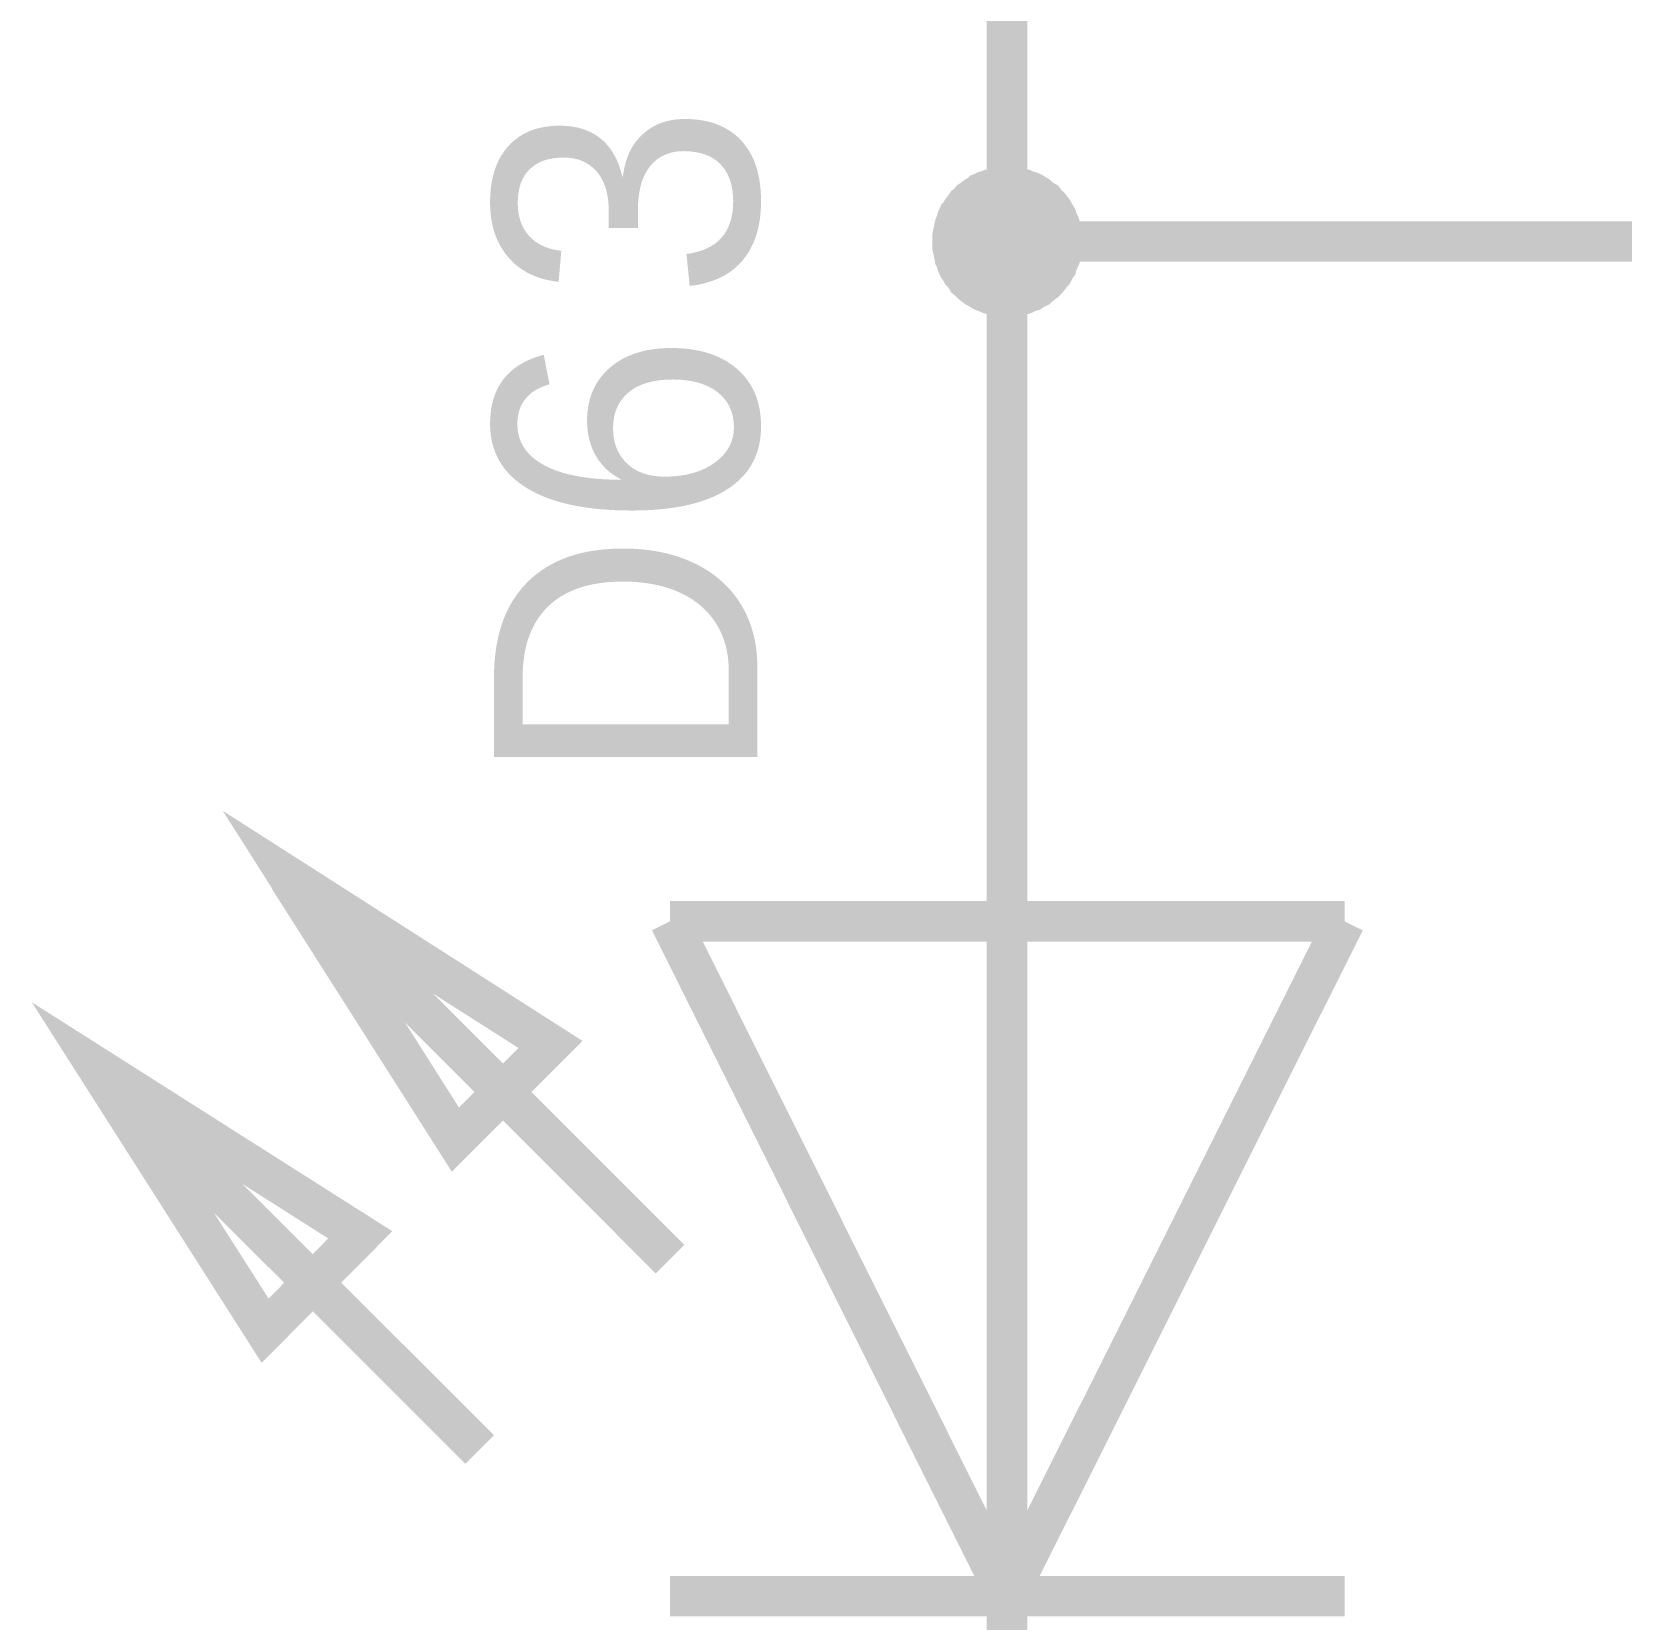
# Model space of a CAD drawing. Header units: millimetres. Extents: x 0 to 20.9, y 0 to 9.5.
# Drawn here: x 2.7154 to 3.1794, y 2.8979 to 3.3611 of the extents above; entities that cross this region are included whole.
import ezdxf

# ---------------------------------------------------------------- set-up
doc = ezdxf.new("R2010")
doc.units = ezdxf.units.MM
doc.header["$MEASUREMENT"] = 0
doc.layers.add('Sheet', color=255, linetype='Continuous')

msp = doc.modelspace()

# ---------------------------------------------------------------- linework, layer by layer
at = {"layer": 'Sheet'}
for points, const_width in [([(3.40021, 3.40628), (3.40021, 3.29998), (3.00006, 3.29998)], 0.0118), ([(3.00006, 3.40628), (3.00006, 3.29998), (3.00006, 3.19994)], 0.0118), ([(2.98022, 3.29998), (2.98022, 3.30102), (2.98022, 3.30207), (2.98043, 3.30311), (2.98064, 3.30395), (2.98085, 3.30499), (2.98106, 3.30583), (2.98147, 3.30687), (2.98168, 3.30771), (2.9821, 3.30854), (2.98252, 3.30959), (2.98314, 3.31021), (2.98356, 3.31105), (2.98419, 3.31188), (2.98482, 3.31272), (2.98523, 3.31335), (2.98607, 3.31397), (2.9867, 3.31481), (2.98732, 3.31523), (2.98816, 3.31585), (2.98899, 3.31648), (2.98983, 3.3169), (2.99045, 3.31752), (2.9915, 3.31794), (2.99233, 3.31836), (2.99317, 3.31857), (2.99421, 3.31899), (2.99505, 3.31919), (2.99609, 3.3194), (2.99693, 3.31961), (2.99797, 3.31982), (2.99902, 3.31982), (3.00006, 3.31982)], 0.0039), ([(2.98022, 3.29998), (2.98022, 3.30102), (2.98022, 3.30207), (2.98043, 3.30311), (2.98064, 3.30395), (2.98085, 3.30499), (2.98106, 3.30583), (2.98147, 3.30687), (2.98168, 3.30771), (2.9821, 3.30854), (2.98252, 3.30959), (2.98314, 3.31021), (2.98356, 3.31105), (2.98419, 3.31188), (2.98482, 3.31272), (2.98523, 3.31335), (2.98607, 3.31397), (2.9867, 3.31481), (2.98732, 3.31523), (2.98816, 3.31585), (2.98899, 3.31648), (2.98983, 3.3169), (2.99045, 3.31752), (2.9915, 3.31794), (2.99233, 3.31836), (2.99317, 3.31857), (2.99421, 3.31899), (2.99505, 3.31919), (2.99609, 3.3194), (2.99693, 3.31961), (2.99797, 3.31982), (2.99902, 3.31982), (3.00006, 3.31982)], 0.0039), ([(2.98022, 3.29998), (2.98022, 3.30102), (2.98022, 3.30207), (2.98043, 3.30311), (2.98064, 3.30395), (2.98085, 3.30499), (2.98106, 3.30583), (2.98147, 3.30687), (2.98168, 3.30771), (2.9821, 3.30854), (2.98252, 3.30959), (2.98314, 3.31021), (2.98356, 3.31105), (2.98419, 3.31188), (2.98482, 3.31272), (2.98523, 3.31335), (2.98607, 3.31397), (2.9867, 3.31481), (2.98732, 3.31523), (2.98816, 3.31585), (2.98899, 3.31648), (2.98983, 3.3169), (2.99045, 3.31752), (2.9915, 3.31794), (2.99233, 3.31836), (2.99317, 3.31857), (2.99421, 3.31899), (2.99505, 3.31919), (2.99609, 3.3194), (2.99693, 3.31961), (2.99797, 3.31982), (2.99902, 3.31982), (3.00006, 3.31982)], 0.0039), ([(2.98022, 3.29998), (2.98022, 3.30102), (2.98022, 3.30207), (2.98043, 3.30311), (2.98064, 3.30395), (2.98085, 3.30499), (2.98106, 3.30583), (2.98147, 3.30687), (2.98168, 3.30771), (2.9821, 3.30854), (2.98252, 3.30959), (2.98314, 3.31021), (2.98356, 3.31105), (2.98419, 3.31188), (2.98482, 3.31272), (2.98523, 3.31335), (2.98607, 3.31397), (2.9867, 3.31481), (2.98732, 3.31523), (2.98816, 3.31585), (2.98899, 3.31648), (2.98983, 3.3169), (2.99045, 3.31752), (2.9915, 3.31794), (2.99233, 3.31836), (2.99317, 3.31857), (2.99421, 3.31899), (2.99505, 3.31919), (2.99609, 3.3194), (2.99693, 3.31961), (2.99797, 3.31982), (2.99902, 3.31982), (3.00006, 3.31982)], 0.0039), ([(2.98022, 3.29998), (2.98022, 3.30102), (2.98022, 3.30207), (2.98043, 3.30311), (2.98064, 3.30395), (2.98085, 3.30499), (2.98106, 3.30583), (2.98147, 3.30687), (2.98168, 3.30771), (2.9821, 3.30854), (2.98252, 3.30959), (2.98314, 3.31021), (2.98356, 3.31105), (2.98419, 3.31188), (2.98482, 3.31272), (2.98523, 3.31335), (2.98607, 3.31397), (2.9867, 3.31481), (2.98732, 3.31523), (2.98816, 3.31585), (2.98899, 3.31648), (2.98983, 3.3169), (2.99045, 3.31752), (2.9915, 3.31794), (2.99233, 3.31836), (2.99317, 3.31857), (2.99421, 3.31899), (2.99505, 3.31919), (2.99609, 3.3194), (2.99693, 3.31961), (2.99797, 3.31982), (2.99902, 3.31982), (3.00006, 3.31982)], 0.0039), ([(2.98022, 3.29998), (2.98022, 3.30102), (2.98022, 3.30207), (2.98043, 3.30311), (2.98064, 3.30395), (2.98085, 3.30499), (2.98106, 3.30583), (2.98147, 3.30687), (2.98168, 3.30771), (2.9821, 3.30854), (2.98252, 3.30959), (2.98314, 3.31021), (2.98356, 3.31105), (2.98419, 3.31188), (2.98482, 3.31272), (2.98523, 3.31335), (2.98607, 3.31397), (2.9867, 3.31481), (2.98732, 3.31523), (2.98816, 3.31585), (2.98899, 3.31648), (2.98983, 3.3169), (2.99045, 3.31752), (2.9915, 3.31794), (2.99233, 3.31836), (2.99317, 3.31857), (2.99421, 3.31899), (2.99505, 3.31919), (2.99609, 3.3194), (2.99693, 3.31961), (2.99797, 3.31982), (2.99902, 3.31982), (3.00006, 3.31982)], 0.0039), ([(2.98022, 3.29998), (2.98022, 3.30102), (2.98022, 3.30207), (2.98043, 3.30311), (2.98064, 3.30395), (2.98085, 3.30499), (2.98106, 3.30583), (2.98147, 3.30687), (2.98168, 3.30771), (2.9821, 3.30854), (2.98252, 3.30959), (2.98314, 3.31021), (2.98356, 3.31105), (2.98419, 3.31188), (2.98482, 3.31272), (2.98523, 3.31335), (2.98607, 3.31397), (2.9867, 3.31481), (2.98732, 3.31523), (2.98816, 3.31585), (2.98899, 3.31648), (2.98983, 3.3169), (2.99045, 3.31752), (2.9915, 3.31794), (2.99233, 3.31836), (2.99317, 3.31857), (2.99421, 3.31899), (2.99505, 3.31919), (2.99609, 3.3194), (2.99693, 3.31961), (2.99797, 3.31982), (2.99902, 3.31982), (3.00006, 3.31982)], 0.0039), ([(2.98022, 3.29998), (2.98022, 3.30102), (2.98022, 3.30207), (2.98043, 3.30311), (2.98064, 3.30395), (2.98085, 3.30499), (2.98106, 3.30583), (2.98147, 3.30687), (2.98168, 3.30771), (2.9821, 3.30854), (2.98252, 3.30959), (2.98314, 3.31021), (2.98356, 3.31105), (2.98419, 3.31188), (2.98482, 3.31272), (2.98523, 3.31335), (2.98607, 3.31397), (2.9867, 3.31481), (2.98732, 3.31523), (2.98816, 3.31585), (2.98899, 3.31648), (2.98983, 3.3169), (2.99045, 3.31752), (2.9915, 3.31794), (2.99233, 3.31836), (2.99317, 3.31857), (2.99421, 3.31899), (2.99505, 3.31919), (2.99609, 3.3194), (2.99693, 3.31961), (2.99797, 3.31982), (2.99902, 3.31982), (3.00006, 3.31982)], 0.0039), ([(3.00006, 3.31982), (3.00006, 3.31982)], 0.0039), ([(3.00006, 3.31982), (3.00111, 3.31982), (3.00215, 3.31982), (3.00319, 3.31961), (3.00403, 3.3194), (3.00507, 3.31919), (3.00612, 3.31899), (3.00695, 3.31857), (3.00779, 3.31836), (3.00883, 3.31794), (3.00967, 3.31752), (3.0105, 3.3169), (3.01134, 3.31648), (3.01197, 3.31585), (3.0128, 3.31523), (3.01364, 3.31481), (3.01426, 3.31397), (3.01489, 3.31335), (3.01552, 3.31272), (3.01614, 3.31188), (3.01677, 3.31105), (3.01719, 3.31021), (3.0176, 3.30959), (3.01823, 3.30854), (3.01844, 3.30771), (3.01886, 3.30687), (3.01928, 3.30583), (3.01948, 3.30499), (3.01969, 3.30395), (3.0199, 3.30311), (3.02011, 3.30207), (3.02011, 3.30102), (3.02011, 3.29998)], 0.0039), ([(3.00006, 3.31982), (3.00006, 3.31982)], 0.0039), ([(3.00006, 3.31982), (3.00111, 3.31982), (3.00215, 3.31982), (3.00319, 3.31961), (3.00403, 3.3194), (3.00507, 3.31919), (3.00612, 3.31899), (3.00695, 3.31857), (3.00779, 3.31836), (3.00883, 3.31794), (3.00967, 3.31752), (3.0105, 3.3169), (3.01134, 3.31648), (3.01197, 3.31585), (3.0128, 3.31523), (3.01364, 3.31481), (3.01426, 3.31397), (3.01489, 3.31335), (3.01552, 3.31272), (3.01614, 3.31188), (3.01677, 3.31105), (3.01719, 3.31021), (3.0176, 3.30959), (3.01823, 3.30854), (3.01844, 3.30771), (3.01886, 3.30687), (3.01928, 3.30583), (3.01948, 3.30499), (3.01969, 3.30395), (3.0199, 3.30311), (3.02011, 3.30207), (3.02011, 3.30102), (3.02011, 3.29998)], 0.0039), ([(3.00006, 3.31982), (3.00006, 3.31982)], 0.0039), ([(3.00006, 3.31982), (3.00111, 3.31982), (3.00215, 3.31982), (3.00319, 3.31961), (3.00403, 3.3194), (3.00507, 3.31919), (3.00612, 3.31899), (3.00695, 3.31857), (3.00779, 3.31836), (3.00883, 3.31794), (3.00967, 3.31752), (3.0105, 3.3169), (3.01134, 3.31648), (3.01197, 3.31585), (3.0128, 3.31523), (3.01364, 3.31481), (3.01426, 3.31397), (3.01489, 3.31335), (3.01552, 3.31272), (3.01614, 3.31188), (3.01677, 3.31105), (3.01719, 3.31021), (3.0176, 3.30959), (3.01823, 3.30854), (3.01844, 3.30771), (3.01886, 3.30687), (3.01928, 3.30583), (3.01948, 3.30499), (3.01969, 3.30395), (3.0199, 3.30311), (3.02011, 3.30207), (3.02011, 3.30102), (3.02011, 3.29998)], 0.0039), ([(3.00006, 3.31982), (3.00006, 3.31982)], 0.0039), ([(3.00006, 3.31982), (3.00111, 3.31982), (3.00215, 3.31982), (3.00319, 3.31961), (3.00403, 3.3194), (3.00507, 3.31919), (3.00612, 3.31899), (3.00695, 3.31857), (3.00779, 3.31836), (3.00883, 3.31794), (3.00967, 3.31752), (3.0105, 3.3169), (3.01134, 3.31648), (3.01197, 3.31585), (3.0128, 3.31523), (3.01364, 3.31481), (3.01426, 3.31397), (3.01489, 3.31335), (3.01552, 3.31272), (3.01614, 3.31188), (3.01677, 3.31105), (3.01719, 3.31021), (3.0176, 3.30959), (3.01823, 3.30854), (3.01844, 3.30771), (3.01886, 3.30687), (3.01928, 3.30583), (3.01948, 3.30499), (3.01969, 3.30395), (3.0199, 3.30311), (3.02011, 3.30207), (3.02011, 3.30102), (3.02011, 3.29998)], 0.0039), ([(3.00006, 3.31982), (3.00006, 3.31982)], 0.0039), ([(3.00006, 3.31982), (3.00111, 3.31982), (3.00215, 3.31982), (3.00319, 3.31961), (3.00403, 3.3194), (3.00507, 3.31919), (3.00612, 3.31899), (3.00695, 3.31857), (3.00779, 3.31836), (3.00883, 3.31794), (3.00967, 3.31752), (3.0105, 3.3169), (3.01134, 3.31648), (3.01197, 3.31585), (3.0128, 3.31523), (3.01364, 3.31481), (3.01426, 3.31397), (3.01489, 3.31335), (3.01552, 3.31272), (3.01614, 3.31188), (3.01677, 3.31105), (3.01719, 3.31021), (3.0176, 3.30959), (3.01823, 3.30854), (3.01844, 3.30771), (3.01886, 3.30687), (3.01928, 3.30583), (3.01948, 3.30499), (3.01969, 3.30395), (3.0199, 3.30311), (3.02011, 3.30207), (3.02011, 3.30102), (3.02011, 3.29998)], 0.0039), ([(3.00006, 3.31982), (3.00006, 3.31982)], 0.0039), ([(3.00006, 3.31982), (3.00111, 3.31982), (3.00215, 3.31982), (3.00319, 3.31961), (3.00403, 3.3194), (3.00507, 3.31919), (3.00612, 3.31899), (3.00695, 3.31857), (3.00779, 3.31836), (3.00883, 3.31794), (3.00967, 3.31752), (3.0105, 3.3169), (3.01134, 3.31648), (3.01197, 3.31585), (3.0128, 3.31523), (3.01364, 3.31481), (3.01426, 3.31397), (3.01489, 3.31335), (3.01552, 3.31272), (3.01614, 3.31188), (3.01677, 3.31105), (3.01719, 3.31021), (3.0176, 3.30959), (3.01823, 3.30854), (3.01844, 3.30771), (3.01886, 3.30687), (3.01928, 3.30583), (3.01948, 3.30499), (3.01969, 3.30395), (3.0199, 3.30311), (3.02011, 3.30207), (3.02011, 3.30102), (3.02011, 3.29998)], 0.0039), ([(3.00006, 3.31982), (3.00006, 3.31982)], 0.0039), ([(3.00006, 3.31982), (3.00111, 3.31982), (3.00215, 3.31982), (3.00319, 3.31961), (3.00403, 3.3194), (3.00507, 3.31919), (3.00612, 3.31899), (3.00695, 3.31857), (3.00779, 3.31836), (3.00883, 3.31794), (3.00967, 3.31752), (3.0105, 3.3169), (3.01134, 3.31648), (3.01197, 3.31585), (3.0128, 3.31523), (3.01364, 3.31481), (3.01426, 3.31397), (3.01489, 3.31335), (3.01552, 3.31272), (3.01614, 3.31188), (3.01677, 3.31105), (3.01719, 3.31021), (3.0176, 3.30959), (3.01823, 3.30854), (3.01844, 3.30771), (3.01886, 3.30687), (3.01928, 3.30583), (3.01948, 3.30499), (3.01969, 3.30395), (3.0199, 3.30311), (3.02011, 3.30207), (3.02011, 3.30102), (3.02011, 3.29998)], 0.0039), ([(3.00006, 3.31982), (3.00006, 3.31982)], 0.0039), ([(3.00006, 3.31982), (3.00111, 3.31982), (3.00215, 3.31982), (3.00319, 3.31961), (3.00403, 3.3194), (3.00507, 3.31919), (3.00612, 3.31899), (3.00695, 3.31857), (3.00779, 3.31836), (3.00883, 3.31794), (3.00967, 3.31752), (3.0105, 3.3169), (3.01134, 3.31648), (3.01197, 3.31585), (3.0128, 3.31523), (3.01364, 3.31481), (3.01426, 3.31397), (3.01489, 3.31335), (3.01552, 3.31272), (3.01614, 3.31188), (3.01677, 3.31105), (3.01719, 3.31021), (3.0176, 3.30959), (3.01823, 3.30854), (3.01844, 3.30771), (3.01886, 3.30687), (3.01928, 3.30583), (3.01948, 3.30499), (3.01969, 3.30395), (3.0199, 3.30311), (3.02011, 3.30207), (3.02011, 3.30102), (3.02011, 3.29998)], 0.0039), ([(3.00006, 3.27993), (2.99902, 3.27993), (2.99797, 3.27993), (2.99693, 3.28014), (2.99609, 3.28035), (2.99505, 3.28056), (2.99421, 3.28077), (2.99317, 3.28118), (2.99233, 3.2816), (2.9915, 3.28181), (2.99045, 3.28244), (2.98983, 3.28285), (2.98899, 3.28327), (2.98816, 3.2839), (2.98732, 3.28453), (2.9867, 3.28515), (2.98607, 3.28578), (2.98523, 3.28641), (2.98482, 3.28724), (2.98419, 3.28808), (2.98356, 3.2887), (2.98314, 3.28954), (2.98252, 3.29037), (2.9821, 3.29121), (2.98168, 3.29225), (2.98147, 3.29309), (2.98106, 3.29392), (2.98085, 3.29497), (2.98064, 3.29601), (2.98043, 3.29685), (2.98022, 3.29789), (2.98022, 3.29894), (2.98022, 3.29998)], 0.0039), ([(2.98022, 3.29998), (2.98022, 3.29998)], 0.0039), ([(3.00006, 3.27993), (2.99902, 3.27993), (2.99797, 3.27993), (2.99693, 3.28014), (2.99609, 3.28035), (2.99505, 3.28056), (2.99421, 3.28077), (2.99317, 3.28118), (2.99233, 3.2816), (2.9915, 3.28181), (2.99045, 3.28244), (2.98983, 3.28285), (2.98899, 3.28327), (2.98816, 3.2839), (2.98732, 3.28453), (2.9867, 3.28515), (2.98607, 3.28578), (2.98523, 3.28641), (2.98482, 3.28724), (2.98419, 3.28808), (2.98356, 3.2887), (2.98314, 3.28954), (2.98252, 3.29037), (2.9821, 3.29121), (2.98168, 3.29225), (2.98147, 3.29309), (2.98106, 3.29392), (2.98085, 3.29497), (2.98064, 3.29601), (2.98043, 3.29685), (2.98022, 3.29789), (2.98022, 3.29894), (2.98022, 3.29998)], 0.0039), ([(2.98022, 3.29998), (2.98022, 3.29998)], 0.0039), ([(3.00006, 3.27993), (2.99902, 3.27993), (2.99797, 3.27993), (2.99693, 3.28014), (2.99609, 3.28035), (2.99505, 3.28056), (2.99421, 3.28077), (2.99317, 3.28118), (2.99233, 3.2816), (2.9915, 3.28181), (2.99045, 3.28244), (2.98983, 3.28285), (2.98899, 3.28327), (2.98816, 3.2839), (2.98732, 3.28453), (2.9867, 3.28515), (2.98607, 3.28578), (2.98523, 3.28641), (2.98482, 3.28724), (2.98419, 3.28808), (2.98356, 3.2887), (2.98314, 3.28954), (2.98252, 3.29037), (2.9821, 3.29121), (2.98168, 3.29225), (2.98147, 3.29309), (2.98106, 3.29392), (2.98085, 3.29497), (2.98064, 3.29601), (2.98043, 3.29685), (2.98022, 3.29789), (2.98022, 3.29894), (2.98022, 3.29998)], 0.0039), ([(2.98022, 3.29998), (2.98022, 3.29998)], 0.0039), ([(3.00006, 3.27993), (2.99902, 3.27993), (2.99797, 3.27993), (2.99693, 3.28014), (2.99609, 3.28035), (2.99505, 3.28056), (2.99421, 3.28077), (2.99317, 3.28118), (2.99233, 3.2816), (2.9915, 3.28181), (2.99045, 3.28244), (2.98983, 3.28285), (2.98899, 3.28327), (2.98816, 3.2839), (2.98732, 3.28453), (2.9867, 3.28515), (2.98607, 3.28578), (2.98523, 3.28641), (2.98482, 3.28724), (2.98419, 3.28808), (2.98356, 3.2887), (2.98314, 3.28954), (2.98252, 3.29037), (2.9821, 3.29121), (2.98168, 3.29225), (2.98147, 3.29309), (2.98106, 3.29392), (2.98085, 3.29497), (2.98064, 3.29601), (2.98043, 3.29685), (2.98022, 3.29789), (2.98022, 3.29894), (2.98022, 3.29998)], 0.0039), ([(2.98022, 3.29998), (2.98022, 3.29998)], 0.0039), ([(3.00006, 3.27993), (2.99902, 3.27993), (2.99797, 3.27993), (2.99693, 3.28014), (2.99609, 3.28035), (2.99505, 3.28056), (2.99421, 3.28077), (2.99317, 3.28118), (2.99233, 3.2816), (2.9915, 3.28181), (2.99045, 3.28244), (2.98983, 3.28285), (2.98899, 3.28327), (2.98816, 3.2839), (2.98732, 3.28453), (2.9867, 3.28515), (2.98607, 3.28578), (2.98523, 3.28641), (2.98482, 3.28724), (2.98419, 3.28808), (2.98356, 3.2887), (2.98314, 3.28954), (2.98252, 3.29037), (2.9821, 3.29121), (2.98168, 3.29225), (2.98147, 3.29309), (2.98106, 3.29392), (2.98085, 3.29497), (2.98064, 3.29601), (2.98043, 3.29685), (2.98022, 3.29789), (2.98022, 3.29894), (2.98022, 3.29998)], 0.0039), ([(2.98022, 3.29998), (2.98022, 3.29998)], 0.0039), ([(3.00006, 3.27993), (2.99902, 3.27993), (2.99797, 3.27993), (2.99693, 3.28014), (2.99609, 3.28035), (2.99505, 3.28056), (2.99421, 3.28077), (2.99317, 3.28118), (2.99233, 3.2816), (2.9915, 3.28181), (2.99045, 3.28244), (2.98983, 3.28285), (2.98899, 3.28327), (2.98816, 3.2839), (2.98732, 3.28453), (2.9867, 3.28515), (2.98607, 3.28578), (2.98523, 3.28641), (2.98482, 3.28724), (2.98419, 3.28808), (2.98356, 3.2887), (2.98314, 3.28954), (2.98252, 3.29037), (2.9821, 3.29121), (2.98168, 3.29225), (2.98147, 3.29309), (2.98106, 3.29392), (2.98085, 3.29497), (2.98064, 3.29601), (2.98043, 3.29685), (2.98022, 3.29789), (2.98022, 3.29894), (2.98022, 3.29998)], 0.0039), ([(2.98022, 3.29998), (2.98022, 3.29998)], 0.0039), ([(3.00006, 3.27993), (2.99902, 3.27993), (2.99797, 3.27993), (2.99693, 3.28014), (2.99609, 3.28035), (2.99505, 3.28056), (2.99421, 3.28077), (2.99317, 3.28118), (2.99233, 3.2816), (2.9915, 3.28181), (2.99045, 3.28244), (2.98983, 3.28285), (2.98899, 3.28327), (2.98816, 3.2839), (2.98732, 3.28453), (2.9867, 3.28515), (2.98607, 3.28578), (2.98523, 3.28641), (2.98482, 3.28724), (2.98419, 3.28808), (2.98356, 3.2887), (2.98314, 3.28954), (2.98252, 3.29037), (2.9821, 3.29121), (2.98168, 3.29225), (2.98147, 3.29309), (2.98106, 3.29392), (2.98085, 3.29497), (2.98064, 3.29601), (2.98043, 3.29685), (2.98022, 3.29789), (2.98022, 3.29894), (2.98022, 3.29998)], 0.0039), ([(2.98022, 3.29998), (2.98022, 3.29998)], 0.0039), ([(3.00006, 3.27993), (2.99902, 3.27993), (2.99797, 3.27993), (2.99693, 3.28014), (2.99609, 3.28035), (2.99505, 3.28056), (2.99421, 3.28077), (2.99317, 3.28118), (2.99233, 3.2816), (2.9915, 3.28181), (2.99045, 3.28244), (2.98983, 3.28285), (2.98899, 3.28327), (2.98816, 3.2839), (2.98732, 3.28453), (2.9867, 3.28515), (2.98607, 3.28578), (2.98523, 3.28641), (2.98482, 3.28724), (2.98419, 3.28808), (2.98356, 3.2887), (2.98314, 3.28954), (2.98252, 3.29037), (2.9821, 3.29121), (2.98168, 3.29225), (2.98147, 3.29309), (2.98106, 3.29392), (2.98085, 3.29497), (2.98064, 3.29601), (2.98043, 3.29685), (2.98022, 3.29789), (2.98022, 3.29894), (2.98022, 3.29998)], 0.0039), ([(2.98022, 3.29998), (2.98022, 3.29998)], 0.0039), ([(3.02011, 3.29998), (3.02011, 3.29894), (3.02011, 3.29789), (3.0199, 3.29685), (3.01969, 3.29601), (3.01948, 3.29497), (3.01928, 3.29392), (3.01886, 3.29309), (3.01844, 3.29225), (3.01823, 3.29121), (3.0176, 3.29037), (3.01719, 3.28954), (3.01677, 3.2887), (3.01614, 3.28808), (3.01552, 3.28724), (3.01489, 3.28641), (3.01426, 3.28578), (3.01364, 3.28515), (3.0128, 3.28453), (3.01197, 3.2839), (3.01134, 3.28327), (3.0105, 3.28285), (3.00967, 3.28244), (3.00883, 3.28181), (3.00779, 3.2816), (3.00695, 3.28118), (3.00612, 3.28077), (3.00507, 3.28056), (3.00403, 3.28035), (3.00319, 3.28014), (3.00215, 3.27993), (3.00111, 3.27993), (3.00006, 3.27993)], 0.0039), ([(3.02011, 3.29998), (3.02011, 3.29894), (3.02011, 3.29789), (3.0199, 3.29685), (3.01969, 3.29601), (3.01948, 3.29497), (3.01928, 3.29392), (3.01886, 3.29309), (3.01844, 3.29225), (3.01823, 3.29121), (3.0176, 3.29037), (3.01719, 3.28954), (3.01677, 3.2887), (3.01614, 3.28808), (3.01552, 3.28724), (3.01489, 3.28641), (3.01426, 3.28578), (3.01364, 3.28515), (3.0128, 3.28453), (3.01197, 3.2839), (3.01134, 3.28327), (3.0105, 3.28285), (3.00967, 3.28244), (3.00883, 3.28181), (3.00779, 3.2816), (3.00695, 3.28118), (3.00612, 3.28077), (3.00507, 3.28056), (3.00403, 3.28035), (3.00319, 3.28014), (3.00215, 3.27993), (3.00111, 3.27993), (3.00006, 3.27993)], 0.0039), ([(3.02011, 3.29998), (3.02011, 3.29894), (3.02011, 3.29789), (3.0199, 3.29685), (3.01969, 3.29601), (3.01948, 3.29497), (3.01928, 3.29392), (3.01886, 3.29309), (3.01844, 3.29225), (3.01823, 3.29121), (3.0176, 3.29037), (3.01719, 3.28954), (3.01677, 3.2887), (3.01614, 3.28808), (3.01552, 3.28724), (3.01489, 3.28641), (3.01426, 3.28578), (3.01364, 3.28515), (3.0128, 3.28453), (3.01197, 3.2839), (3.01134, 3.28327), (3.0105, 3.28285), (3.00967, 3.28244), (3.00883, 3.28181), (3.00779, 3.2816), (3.00695, 3.28118), (3.00612, 3.28077), (3.00507, 3.28056), (3.00403, 3.28035), (3.00319, 3.28014), (3.00215, 3.27993), (3.00111, 3.27993), (3.00006, 3.27993)], 0.0039), ([(3.02011, 3.29998), (3.02011, 3.29894), (3.02011, 3.29789), (3.0199, 3.29685), (3.01969, 3.29601), (3.01948, 3.29497), (3.01928, 3.29392), (3.01886, 3.29309), (3.01844, 3.29225), (3.01823, 3.29121), (3.0176, 3.29037), (3.01719, 3.28954), (3.01677, 3.2887), (3.01614, 3.28808), (3.01552, 3.28724), (3.01489, 3.28641), (3.01426, 3.28578), (3.01364, 3.28515), (3.0128, 3.28453), (3.01197, 3.2839), (3.01134, 3.28327), (3.0105, 3.28285), (3.00967, 3.28244), (3.00883, 3.28181), (3.00779, 3.2816), (3.00695, 3.28118), (3.00612, 3.28077), (3.00507, 3.28056), (3.00403, 3.28035), (3.00319, 3.28014), (3.00215, 3.27993), (3.00111, 3.27993), (3.00006, 3.27993)], 0.0039), ([(3.02011, 3.29998), (3.02011, 3.29894), (3.02011, 3.29789), (3.0199, 3.29685), (3.01969, 3.29601), (3.01948, 3.29497), (3.01928, 3.29392), (3.01886, 3.29309), (3.01844, 3.29225), (3.01823, 3.29121), (3.0176, 3.29037), (3.01719, 3.28954), (3.01677, 3.2887), (3.01614, 3.28808), (3.01552, 3.28724), (3.01489, 3.28641), (3.01426, 3.28578), (3.01364, 3.28515), (3.0128, 3.28453), (3.01197, 3.2839), (3.01134, 3.28327), (3.0105, 3.28285), (3.00967, 3.28244), (3.00883, 3.28181), (3.00779, 3.2816), (3.00695, 3.28118), (3.00612, 3.28077), (3.00507, 3.28056), (3.00403, 3.28035), (3.00319, 3.28014), (3.00215, 3.27993), (3.00111, 3.27993), (3.00006, 3.27993)], 0.0039), ([(3.02011, 3.29998), (3.02011, 3.29894), (3.02011, 3.29789), (3.0199, 3.29685), (3.01969, 3.29601), (3.01948, 3.29497), (3.01928, 3.29392), (3.01886, 3.29309), (3.01844, 3.29225), (3.01823, 3.29121), (3.0176, 3.29037), (3.01719, 3.28954), (3.01677, 3.2887), (3.01614, 3.28808), (3.01552, 3.28724), (3.01489, 3.28641), (3.01426, 3.28578), (3.01364, 3.28515), (3.0128, 3.28453), (3.01197, 3.2839), (3.01134, 3.28327), (3.0105, 3.28285), (3.00967, 3.28244), (3.00883, 3.28181), (3.00779, 3.2816), (3.00695, 3.28118), (3.00612, 3.28077), (3.00507, 3.28056), (3.00403, 3.28035), (3.00319, 3.28014), (3.00215, 3.27993), (3.00111, 3.27993), (3.00006, 3.27993)], 0.0039), ([(3.02011, 3.29998), (3.02011, 3.29894), (3.02011, 3.29789), (3.0199, 3.29685), (3.01969, 3.29601), (3.01948, 3.29497), (3.01928, 3.29392), (3.01886, 3.29309), (3.01844, 3.29225), (3.01823, 3.29121), (3.0176, 3.29037), (3.01719, 3.28954), (3.01677, 3.2887), (3.01614, 3.28808), (3.01552, 3.28724), (3.01489, 3.28641), (3.01426, 3.28578), (3.01364, 3.28515), (3.0128, 3.28453), (3.01197, 3.2839), (3.01134, 3.28327), (3.0105, 3.28285), (3.00967, 3.28244), (3.00883, 3.28181), (3.00779, 3.2816), (3.00695, 3.28118), (3.00612, 3.28077), (3.00507, 3.28056), (3.00403, 3.28035), (3.00319, 3.28014), (3.00215, 3.27993), (3.00111, 3.27993), (3.00006, 3.27993)], 0.0039), ([(3.02011, 3.29998), (3.02011, 3.29894), (3.02011, 3.29789), (3.0199, 3.29685), (3.01969, 3.29601), (3.01948, 3.29497), (3.01928, 3.29392), (3.01886, 3.29309), (3.01844, 3.29225), (3.01823, 3.29121), (3.0176, 3.29037), (3.01719, 3.28954), (3.01677, 3.2887), (3.01614, 3.28808), (3.01552, 3.28724), (3.01489, 3.28641), (3.01426, 3.28578), (3.01364, 3.28515), (3.0128, 3.28453), (3.01197, 3.2839), (3.01134, 3.28327), (3.0105, 3.28285), (3.00967, 3.28244), (3.00883, 3.28181), (3.00779, 3.2816), (3.00695, 3.28118), (3.00612, 3.28077), (3.00507, 3.28056), (3.00403, 3.28035), (3.00319, 3.28014), (3.00215, 3.27993), (3.00111, 3.27993), (3.00006, 3.27993)], 0.0039), ([(3.02011, 3.29998), (3.02011, 3.29998), (3.02011, 3.29998), (3.02011, 3.29998), (3.02011, 3.29998), (3.02011, 3.29998), (3.02011, 3.29998), (3.02011, 3.29998), (3.02011, 3.29998), (3.02011, 3.29998), (3.02011, 3.29998), (3.02011, 3.29998), (3.02011, 3.29998), (3.02011, 3.29998), (3.02011, 3.29998), (3.02011, 3.29998), (3.02011, 3.29998), (3.02011, 3.29998), (3.02011, 3.29998), (3.02011, 3.29998), (3.02011, 3.29998), (3.02011, 3.29998), (3.02011, 3.29998), (3.02011, 3.29998), (3.02011, 3.29998), (3.02011, 3.29998), (3.02011, 3.29998), (3.02011, 3.29998), (3.02011, 3.29998), (3.02011, 3.29998), (3.02011, 3.29998), (3.02011, 3.29998), (3.02011, 3.29998)], 0.0039), ([(3.02011, 3.29998), (3.02011, 3.29998)], 0.0039), ([(3.02011, 3.29998), (3.02011, 3.29998), (3.02011, 3.29998), (3.02011, 3.29998), (3.02011, 3.29998), (3.02011, 3.29998), (3.02011, 3.29998), (3.02011, 3.29998), (3.02011, 3.29998), (3.02011, 3.29998), (3.02011, 3.29998), (3.02011, 3.29998), (3.02011, 3.29998), (3.02011, 3.29998), (3.02011, 3.29998), (3.02011, 3.29998), (3.02011, 3.29998), (3.02011, 3.29998), (3.02011, 3.29998), (3.02011, 3.29998), (3.02011, 3.29998), (3.02011, 3.29998), (3.02011, 3.29998), (3.02011, 3.29998), (3.02011, 3.29998), (3.02011, 3.29998), (3.02011, 3.29998), (3.02011, 3.29998), (3.02011, 3.29998), (3.02011, 3.29998), (3.02011, 3.29998), (3.02011, 3.29998), (3.02011, 3.29998)], 0.0039), ([(3.02011, 3.29998), (3.02011, 3.29998)], 0.0039), ([(3.02011, 3.29998), (3.02011, 3.29998), (3.02011, 3.29998), (3.02011, 3.29998), (3.02011, 3.29998), (3.02011, 3.29998), (3.02011, 3.29998), (3.02011, 3.29998), (3.02011, 3.29998), (3.02011, 3.29998), (3.02011, 3.29998), (3.02011, 3.29998), (3.02011, 3.29998), (3.02011, 3.29998), (3.02011, 3.29998), (3.02011, 3.29998), (3.02011, 3.29998), (3.02011, 3.29998), (3.02011, 3.29998), (3.02011, 3.29998), (3.02011, 3.29998), (3.02011, 3.29998), (3.02011, 3.29998), (3.02011, 3.29998), (3.02011, 3.29998), (3.02011, 3.29998), (3.02011, 3.29998), (3.02011, 3.29998), (3.02011, 3.29998), (3.02011, 3.29998), (3.02011, 3.29998), (3.02011, 3.29998), (3.02011, 3.29998)], 0.0039), ([(3.02011, 3.29998), (3.02011, 3.29998)], 0.0039), ([(3.02011, 3.29998), (3.02011, 3.29998), (3.02011, 3.29998), (3.02011, 3.29998), (3.02011, 3.29998), (3.02011, 3.29998), (3.02011, 3.29998), (3.02011, 3.29998), (3.02011, 3.29998), (3.02011, 3.29998), (3.02011, 3.29998), (3.02011, 3.29998), (3.02011, 3.29998), (3.02011, 3.29998), (3.02011, 3.29998), (3.02011, 3.29998), (3.02011, 3.29998), (3.02011, 3.29998), (3.02011, 3.29998), (3.02011, 3.29998), (3.02011, 3.29998), (3.02011, 3.29998), (3.02011, 3.29998), (3.02011, 3.29998), (3.02011, 3.29998), (3.02011, 3.29998), (3.02011, 3.29998), (3.02011, 3.29998), (3.02011, 3.29998), (3.02011, 3.29998), (3.02011, 3.29998), (3.02011, 3.29998), (3.02011, 3.29998)], 0.0039), ([(3.02011, 3.29998), (3.02011, 3.29998)], 0.0039), ([(3.02011, 3.29998), (3.02011, 3.29998), (3.02011, 3.29998), (3.02011, 3.29998), (3.02011, 3.29998), (3.02011, 3.29998), (3.02011, 3.29998), (3.02011, 3.29998), (3.02011, 3.29998), (3.02011, 3.29998), (3.02011, 3.29998), (3.02011, 3.29998), (3.02011, 3.29998), (3.02011, 3.29998), (3.02011, 3.29998), (3.02011, 3.29998), (3.02011, 3.29998), (3.02011, 3.29998), (3.02011, 3.29998), (3.02011, 3.29998), (3.02011, 3.29998), (3.02011, 3.29998), (3.02011, 3.29998), (3.02011, 3.29998), (3.02011, 3.29998), (3.02011, 3.29998), (3.02011, 3.29998), (3.02011, 3.29998), (3.02011, 3.29998), (3.02011, 3.29998), (3.02011, 3.29998), (3.02011, 3.29998), (3.02011, 3.29998)], 0.0039), ([(3.02011, 3.29998), (3.02011, 3.29998)], 0.0039), ([(3.02011, 3.29998), (3.02011, 3.29998), (3.02011, 3.29998), (3.02011, 3.29998), (3.02011, 3.29998), (3.02011, 3.29998), (3.02011, 3.29998), (3.02011, 3.29998), (3.02011, 3.29998), (3.02011, 3.29998), (3.02011, 3.29998), (3.02011, 3.29998), (3.02011, 3.29998), (3.02011, 3.29998), (3.02011, 3.29998), (3.02011, 3.29998), (3.02011, 3.29998), (3.02011, 3.29998), (3.02011, 3.29998), (3.02011, 3.29998), (3.02011, 3.29998), (3.02011, 3.29998), (3.02011, 3.29998), (3.02011, 3.29998), (3.02011, 3.29998), (3.02011, 3.29998), (3.02011, 3.29998), (3.02011, 3.29998), (3.02011, 3.29998), (3.02011, 3.29998), (3.02011, 3.29998), (3.02011, 3.29998), (3.02011, 3.29998)], 0.0039), ([(3.02011, 3.29998), (3.02011, 3.29998)], 0.0039), ([(3.02011, 3.29998), (3.02011, 3.29998), (3.02011, 3.29998), (3.02011, 3.29998), (3.02011, 3.29998), (3.02011, 3.29998), (3.02011, 3.29998), (3.02011, 3.29998), (3.02011, 3.29998), (3.02011, 3.29998), (3.02011, 3.29998), (3.02011, 3.29998), (3.02011, 3.29998), (3.02011, 3.29998), (3.02011, 3.29998), (3.02011, 3.29998), (3.02011, 3.29998), (3.02011, 3.29998), (3.02011, 3.29998), (3.02011, 3.29998), (3.02011, 3.29998), (3.02011, 3.29998), (3.02011, 3.29998), (3.02011, 3.29998), (3.02011, 3.29998), (3.02011, 3.29998), (3.02011, 3.29998), (3.02011, 3.29998), (3.02011, 3.29998), (3.02011, 3.29998), (3.02011, 3.29998), (3.02011, 3.29998), (3.02011, 3.29998)], 0.0039), ([(3.02011, 3.29998), (3.02011, 3.29998)], 0.0039), ([(3.02011, 3.29998), (3.02011, 3.29998), (3.02011, 3.29998), (3.02011, 3.29998), (3.02011, 3.29998), (3.02011, 3.29998), (3.02011, 3.29998), (3.02011, 3.29998), (3.02011, 3.29998), (3.02011, 3.29998), (3.02011, 3.29998), (3.02011, 3.29998), (3.02011, 3.29998), (3.02011, 3.29998), (3.02011, 3.29998), (3.02011, 3.29998), (3.02011, 3.29998), (3.02011, 3.29998), (3.02011, 3.29998), (3.02011, 3.29998), (3.02011, 3.29998), (3.02011, 3.29998), (3.02011, 3.29998), (3.02011, 3.29998), (3.02011, 3.29998), (3.02011, 3.29998), (3.02011, 3.29998), (3.02011, 3.29998), (3.02011, 3.29998), (3.02011, 3.29998), (3.02011, 3.29998), (3.02011, 3.29998), (3.02011, 3.29998)], 0.0039), ([(3.02011, 3.29998), (3.02011, 3.29998)], 0.0039), ([(3.00006, 3.10158), (3.00006, 3.19994)], 0.0118), ([(2.9017, 3.003), (2.79038, 3.11432)], 0.0118), ([(2.83904, 3.03788), (2.79038, 3.11432)], 0.0118), ([(2.86682, 3.06565), (2.79038, 3.11432)], 0.0118), ([(2.9017, 3.10158), (3.09864, 3.10158)], 0.0118), ([(2.9017, 3.10158), (3.00006, 2.90463)], 0.0118), ([(3.09864, 3.10158), (3.00006, 2.90463)], 0.0118), ([(3.00006, 2.90463), (3.00006, 3.10158)], 0.0118), ([(2.84614, 2.94745), (2.73462, 3.05876)], 0.0118), ([(2.81127, 3.0101), (2.73462, 3.05876)], 0.0118), ([(2.78349, 2.98212), (2.73462, 3.05876)], 0.0118), ([(2.9017, 2.90463), (3.09864, 2.90463)], 0.0118), ([(3.00006, 2.90463), (3.00006, 2.80627)], 0.0118)]:
    msp.add_lwpolyline(points, dxfattribs=dict(at, const_width=const_width))
at = {"layer": 'Sheet', "const_width": 0.02}
msp.add_lwpolyline([(2.99, 3.3, 1), (3.01, 3.3, 1)], format="xyb", close=True, dxfattribs=at)
at = {"layer": 'Sheet'}
for points, const_width in [([(2.79038, 3.11452), (2.83904, 3.03788), (2.86682, 3.06565), (2.79038, 3.11452)], 0.0118), ([(2.79038, 3.11452), (2.83904, 3.03788), (2.86682, 3.06565), (2.79038, 3.11452)], 0.0039), ([(2.73462, 3.05876), (2.78349, 2.98212), (2.81127, 3.0101), (2.73462, 3.05876)], 0.0118), ([(2.73462, 3.05876), (2.78349, 2.98212), (2.81127, 3.0101), (2.73462, 3.05876)], 0.0039)]:
    msp.add_lwpolyline(points, close=True, dxfattribs=dict(at, const_width=const_width))

# ---------------------------------------------------------------- texts
for s, p in [('3', (2.92717, 3.28306)), ('6', (2.92717, 3.21623)), ('D', (2.92717, 3.14105))]:
    msp.add_text(s, height=0.07686, rotation=90, dxfattribs=at).set_placement(p)

doc.saveas('drawing.dxf')
